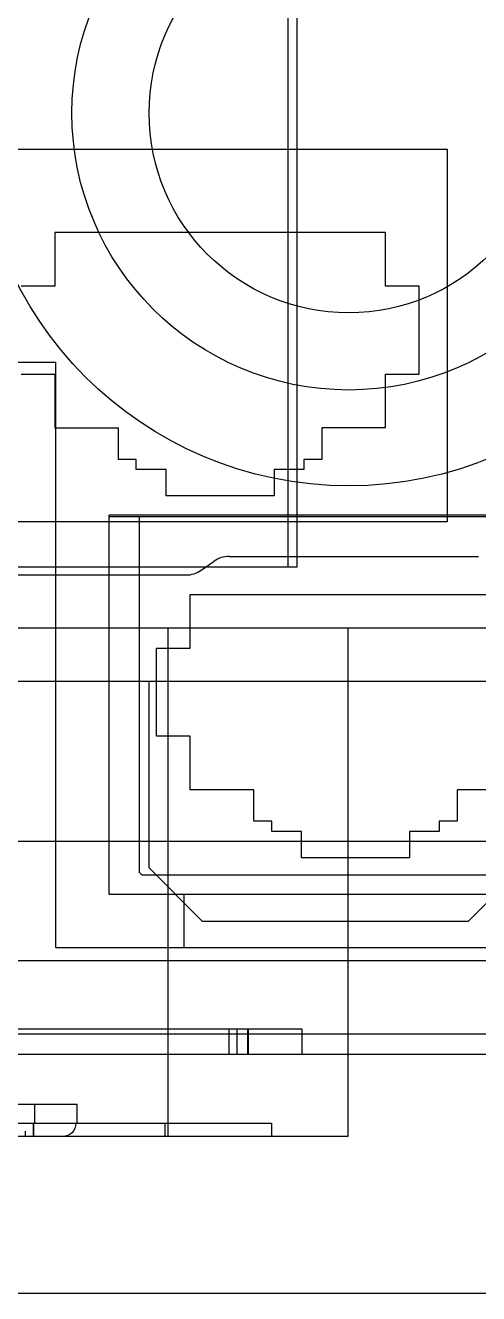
# Model space of a CAD drawing. Extents: x 0 to 226, y 0 to 271.
# Drawn here: x 180.84 to 197.88, y 0 to 47.65 of the extents above; entities that cross this region are included whole.
import ezdxf

# ---------------------------------------------------------------- set-up
doc = ezdxf.new("R2010")
doc.units = 0
doc.layers.add('-15N-THT. THIẾT BỊ ĐÓNG MỞ', color=40, linetype='CONTINUOUS')

# ---------------------------------------------------------------- blocks, each defined once
blk = doc.blocks.new('06 - N - SC VSD CHIẾU TRÊN ATV630D30~D45N4')
at = {"layer": '-15N-THT. THIẾT BỊ ĐÓNG MỞ'}
for p, q in [((78.038, -129), (78.038, -243.7)), ((77.704, -153.712), (77.704, -243.7)), ((69.59, -226.65), (69.59, -226.65)), ((72.49, -226.65), (72.49, -226.65)), ((66.69, -228), (83.69, -228)), ((83.69, -228), (83.69, -228)), ((83.69, -228), (83.69, -242)), ((68.95, -231.134), (68.95, -233.153)), ((68.95, -231.134), (68.95, -231.134)), ((81.37, -231.134), (68.95, -231.134)), ((81.37, -231.134), (81.37, -231.134)), ((81.37, -233.153), (81.37, -231.134)), ((68.95, -233.153), (67.68, -233.153)), ((68.95, -233.153), (68.95, -233.153)), ((81.37, -233.153), (81.37, -233.153)), ((82.64, -233.153), (81.37, -233.153)), ((82.64, -233.153), (82.64, -233.153)), ((82.64, -236.455), (82.64, -233.153)), ((82.64, -234.55), (82.64, -234.55)), ((-12, -236), (68.99, -236)), ((68.99, -236), (68.99, -236)), ((68.99, -258), (68.99, -236)), ((67.68, -236.455), (68.95, -236.455)), ((68.95, -236.455), (68.95, -238.474)), ((68.95, -236.455), (68.95, -236.455)), ((81.37, -236.455), (82.64, -236.455)), ((81.37, -236.455), (81.37, -236.455)), ((81.37, -238.474), (81.37, -236.455)), ((82.64, -236.455), (82.64, -236.455)), ((68.95, -238.474), (71.337, -238.474)), ((68.95, -238.474), (68.95, -238.474)), ((71.096, -238.474), (71.096, -238.474)), ((71.337, -239.655), (71.337, -238.474)), ((71.337, -238.474), (71.337, -238.474)), ((81.37, -238.474), (78.983, -238.474)), ((78.983, -238.474), (78.983, -238.474)), ((78.983, -238.474), (78.983, -239.655)), ((79.224, -238.474), (79.224, -238.474)), ((81.37, -238.474), (81.37, -238.474)), ((72.01, -239.655), (71.337, -239.655)), ((71.337, -239.655), (71.337, -239.655)), ((72.01, -240.036), (72.01, -239.655)), ((72.01, -239.655), (72.01, -239.655)), ((78.983, -239.655), (78.31, -239.655)), ((78.31, -239.655), (78.31, -239.655)), ((78.31, -239.655), (78.31, -240.036)), ((78.983, -239.655), (78.983, -239.655)), ((73.128, -240.036), (72.01, -240.036)), ((72.01, -240.036), (72.01, -240.036)), ((73.128, -241.027), (73.128, -240.036)), ((73.128, -240.036), (73.128, -240.036)), ((78.31, -240.036), (77.192, -240.036)), ((77.192, -240.036), (77.192, -240.036)), ((77.192, -240.036), (77.192, -241.027)), ((78.31, -240.036), (78.31, -240.036)), ((77.192, -241.027), (73.128, -241.027)), ((73.128, -241.027), (73.128, -241.027)), ((77.192, -241.027), (77.192, -241.027)), ((83.69, -242), (66.69, -242)), ((70.99, -241.75), (70.99, -241.75)), ((91.99, -241.75), (70.99, -241.75)), ((70.99, -256), (70.99, -241.75)), ((70.99, -241.8), (70.99, -241.8)), ((70.99, -241.8), (91.99, -241.8)), ((72.116, -241.8), (72.116, -255.17)), ((72.116, -241.8), (72.116, -241.8)), ((83.69, -242), (83.69, -242)), ((74.448, -243.819), (74.932, -243.481)), ((74.932, -243.481), (74.932, -243.481)), ((75.505, -243.3), (75.505, -243.3)), ((75.505, -243.3), (84.875, -243.3)), ((84.875, -243.3), (84.875, -243.3)), ((78.038, -243.7), (-78.048, -243.7)), ((74.448, -243.819), (74.448, -243.819)), ((78.038, -243.7), (78.038, -243.7)), ((-12, -244), (73.875, -244)), ((68.99, -244), (68.99, -244)), ((70.99, -244), (70.99, -244)), ((73.875, -244), (73.875, -244)), ((74.036, -246.753), (74.036, -244.734)), ((74.036, -244.734), (74.036, -244.734)), ((74.036, -244.734), (86.457, -244.734)), ((87.014, -246), (-7.024, -246)), ((73.19, -246), (73.19, -265.1)), ((79.961, -246), (79.961, -265.1)), ((79.961, -246), (79.961, -246)), ((72.766, -246.753), (72.766, -246.753)), ((72.766, -246.753), (74.036, -246.753)), ((72.766, -250.055), (72.766, -246.753)), ((74.036, -246.753), (74.036, -246.753)), ((104.99, -248), (-105, -248)), ((72.49, -248), (72.49, -248)), ((72.49, -255), (72.49, -248)), ((72.766, -248.15), (72.766, -248.15)), ((84.49, -257), (93.49, -248)), ((72.766, -249.928), (72.766, -249.928)), ((74.036, -250.055), (72.766, -250.055)), ((72.766, -250.055), (72.766, -250.055)), ((74.036, -252.074), (74.036, -250.055)), ((74.036, -250.055), (74.036, -250.055)), ((76.424, -252.074), (74.036, -252.074)), ((74.036, -252.074), (74.036, -252.074)), ((76.182, -252.074), (76.182, -252.074)), ((76.424, -253.255), (76.424, -252.074)), ((76.424, -252.074), (76.424, -252.074)), ((86.457, -252.074), (84.069, -252.074)), ((84.069, -252.074), (84.069, -252.074)), ((84.069, -252.074), (84.069, -253.255)), ((84.31, -252.074), (84.31, -252.074)), ((77.097, -253.255), (76.424, -253.255)), ((76.424, -253.255), (76.424, -253.255)), ((77.097, -253.636), (77.097, -253.255)), ((77.097, -253.255), (77.097, -253.255)), ((84.069, -253.255), (83.396, -253.255)), ((83.396, -253.255), (83.396, -253.255)), ((83.396, -253.255), (83.396, -253.636)), ((84.069, -253.255), (84.069, -253.255)), ((78.214, -253.636), (77.097, -253.636)), ((77.097, -253.636), (77.097, -253.636)), ((78.214, -254.627), (78.214, -253.636)), ((78.214, -253.636), (78.214, -253.636)), ((83.396, -253.636), (82.278, -253.636)), ((82.278, -253.636), (82.278, -253.636)), ((82.278, -253.636), (82.278, -254.627)), ((83.396, -253.636), (83.396, -253.636)), ((34.72, -254), (94.99, -254)), ((68.99, -254), (68.99, -254)), ((82.278, -254.627), (78.214, -254.627)), ((78.214, -254.627), (78.214, -254.627)), ((82.278, -254.627), (82.278, -254.627)), ((72.116, -255.17), (72.22, -255.27)), ((72.116, -255.17), (72.116, -255.17)), ((72.22, -255.27), (88.273, -255.27)), ((72.22, -255.27), (72.22, -255.27)), ((72.49, -255), (72.49, -255)), ((74.49, -257), (72.49, -255)), ((91.99, -256), (70.99, -256)), ((70.99, -256), (70.99, -256)), ((73.19, -256), (73.19, -256)), ((73.79, -256), (73.79, -258)), ((74.49, -257), (74.49, -257)), ((74.49, -257), (84.49, -257)), ((84.49, -257), (84.49, -257)), ((68.99, -258), (68.99, -258)), ((68.99, -258), (94.99, -258)), ((73.19, -258), (73.19, -258)), ((103.402, -258.5), (-103.412, -258.5)), ((-78.244, -261.05), (78.234, -261.05)), ((75.49, -261.05), (75.49, -262)), ((75.792, -261.05), (75.792, -262)), ((76.183, -261.05), (76.183, -262)), ((76.209, -261.05), (76.209, -262)), ((78.234, -261.05), (78.234, -262)), ((34.52, -261.242), (104.989, -261.242)), ((-104.264, -262), (104.99, -262)), ((73.19, -262), (79.961, -262)), ((69.79, -263.9), (10.2, -263.9)), ((68.19, -264.6), (68.19, -263.9)), ((69.79, -263.9), (69.79, -263.9)), ((69.79, -264.6), (69.79, -263.9)), ((2.9, -264.6), (77.09, -264.6)), ((67.84, -265.1), (67.84, -264.9)), ((68.14, -264.6), (68.14, -264.622)), ((68.14, -264.622), (68.14, -264.645)), ((68.14, -264.645), (68.14, -264.667)), ((68.14, -264.667), (68.14, -264.689)), ((68.14, -264.689), (68.14, -264.711)), ((68.14, -264.711), (68.14, -264.733)), ((68.14, -264.733), (68.14, -264.755)), ((68.14, -264.755), (68.14, -264.776)), ((68.14, -264.776), (68.14, -264.797)), ((68.14, -264.797), (68.14, -264.817)), ((68.14, -264.817), (68.14, -264.837)), ((68.14, -264.837), (68.14, -264.857)), ((68.14, -264.857), (68.14, -264.876)), ((68.14, -264.876), (68.14, -264.894)), ((68.14, -264.894), (68.14, -264.912)), ((68.14, -264.912), (68.14, -264.929)), ((68.14, -264.929), (68.14, -264.946)), ((69.79, -264.6), (69.79, -264.6)), ((73.09, -265.1), (73.09, -264.6)), ((77.09, -264.6), (77.09, -264.6)), ((77.09, -264.6), (77.09, -265.1)), ((79.961, -265.1), (0.029, -265.1)), ((68.14, -265.068), (68.139, -265.075)), ((68.139, -265.075), (68.139, -265.082)), ((68.139, -265.082), (68.139, -265.087)), ((68.139, -265.087), (68.139, -265.092)), ((68.139, -265.092), (68.139, -265.095)), ((68.139, -265.095), (68.139, -265.098)), ((68.139, -265.098), (68.139, -265.099)), ((68.139, -265.099), (68.139, -265.1)), ((68.14, -264.946), (68.14, -264.961)), ((68.14, -264.961), (68.14, -264.976)), ((68.14, -264.976), (68.14, -264.991)), ((68.14, -264.991), (68.14, -265.004)), ((68.14, -265.004), (68.14, -265.017)), ((68.14, -265.017), (68.14, -265.029)), ((68.14, -265.029), (68.14, -265.04)), ((68.14, -265.04), (68.14, -265.05)), ((68.14, -265.05), (68.14, -265.06)), ((68.14, -265.06), (68.14, -265.068)), ((69.24, -265.1), (69.24, -265.1)), ((77.09, -265.1), (77.09, -265.1)), ((79.961, -265.1), (79.961, -265.1)), ((112.995, -271), (-113.005, -271))]:
    blk.add_line(p, q, dxfattribs=at)
for radius in [14, 10.4, 7.5]:
    blk.add_circle((79.99, -226.65), radius, dxfattribs=at)
for centre, start, end in [((75.505, -244.3), 90.0001, 124.9919), ((73.875, -243), 270, 304.992)]:
    blk.add_arc(centre, 1, start, end, dxfattribs=at)
at = {"layer": '-15N-THT. THIẾT BỊ ĐÓNG MỞ', "extrusion": (0, 0, -1)}
for centre, ratio, start_param, end_param in [((68.14, -264.6), 0.000005, 3.141593, 4.712389), ((68.14, -264.6), 0.000005, 3.141593, 4.712389), ((69.24, -264.6), 1, 1.570796, 3.141592)]:
    blk.add_ellipse(centre, major_axis=(0, 0.5), ratio=ratio, start_param=start_param, end_param=end_param, dxfattribs=at)

msp = doc.modelspace()

# ---------------------------------------------------------------- block references
msp.add_blockref('06 - N - SC VSD CHIẾU TRÊN ATV630D30~D45N4', (113.005, 271))

doc.saveas('drawing.dxf')
